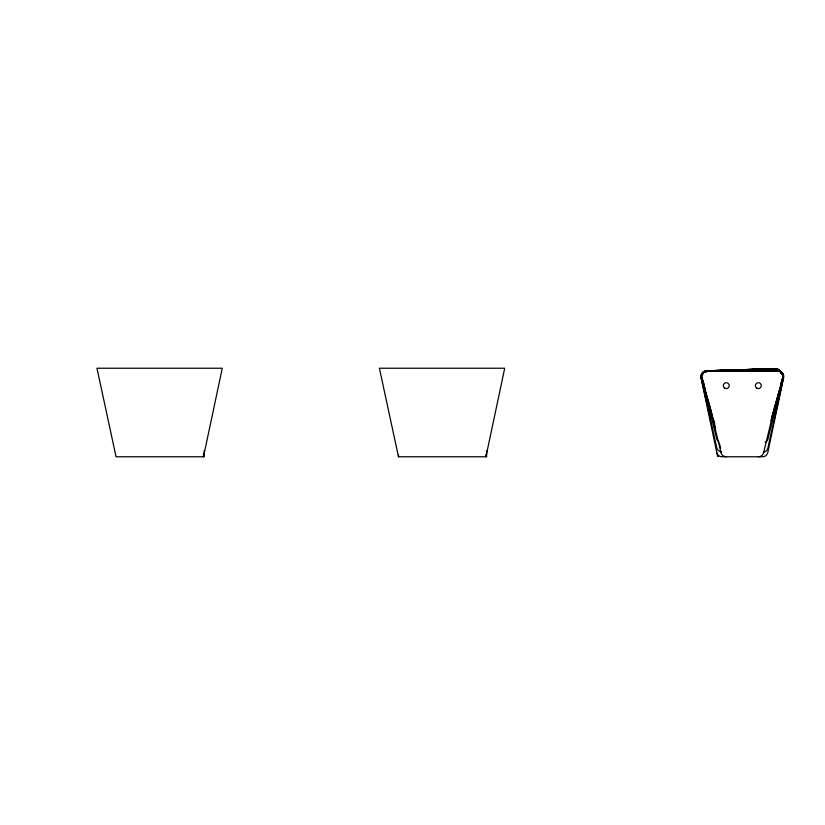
<?xml version="1.0" encoding="UTF-8"?>
<svg xmlns="http://www.w3.org/2000/svg" width="825" height="825" viewBox="0 0 825 825"><rect width="100%" height="100%" fill="white"/><g stroke="black" fill="none" stroke-linecap="round" stroke-linejoin="round"><path stroke-width="1.24" d="M718.379 456.462L717.626 456.472L700.982 377.499A5.352 5.352 0 0 1 706.221 371.033L777.841 371.033A5.352 5.352 0 0 1 782.915 377.912L774.242 408.179M783.637 377.499L767.817 452.523A5.352 5.352 0 0 1 762.578 456.772L722.04 456.772A5.352 5.352 0 0 1 716.791 452.523M783.554 377.541L767.869 448.099A5.352 5.352 0 0 1 763.445 452.224M771.891 416.862L773.056 412.521M773.355 411.438L773.943 409.262M770.859 420.853L771.488 418.636M771.798 417.522L772.427 415.305M772.747 414.202L783.069 377.603A5.352 5.352 0 0 0 779.109 370.93M782.987 377.891L772.747 415.099L763.62 452.605A5.352 5.352 0 0 1 758.392 456.772M780.398 385.409L781.275 382.594M781.574 381.655L782.76 377.912A5.352 5.352 0 0 0 777.635 370.93L706.489 371.023A5.352 5.352 0 0 0 701.302 377.695L716.678 438.591A5.352 5.352 0 0 0 718.936 441.757M780.955 383.326L782.781 377.551A5.352 5.352 0 0 0 778.253 370.611M780.687 372.549A5.352 5.352 0 0 0 775.366 368.662L709.139 370.734A5.352 5.352 0 0 0 706.118 371.755A5.352 5.352 0 0 1 709.139 370.734L758.835 369.208M780.976 373.364A5.352 5.352 0 0 0 775.521 368.806L708.953 370.765A5.352 5.352 0 0 0 705.994 371.755M759.877 369.177L775.417 368.703A5.352 5.352 0 0 1 780.718 372.58M729.816 370.105L775.407 368.692M746.419 369.672L758.907 369.311M763.063 369.188L775.552 368.827M738.055 370.002L759.01 369.445M768.436 369.198L775.768 369.002M725.35 370.425L731.682 370.27M742.242 370.023L758.082 369.652M750.771 370.002L758.237 369.847M720.72 370.683L732.559 370.487M707.675 370.93L732.476 370.611M720.637 370.765L776.789 370.023A5.352 5.352 0 0 1 782.09 374.199M707.489 370.93A5.352 5.352 0 0 0 702.333 375.107A5.352 5.352 0 0 1 707.448 370.961L732.404 370.734M724.845 370.796L777.047 370.301A5.352 5.352 0 0 1 782.213 374.065M777.48 370.776L707.087 371.013A5.352 5.352 0 0 0 702.023 378.087L704.22 384.615M485.935 454.668L485.935 456.772L504.714 368.228L379.397 368.228L398.496 456.772L486.657 456.772L486.657 450.594M702.477 379.892L701.869 377.994L704.199 385.533M702.787 380.83L703.395 382.728M704.498 386.471L705.076 388.358M701.632 377.891L711.872 415.099L720.998 452.605A5.352 5.352 0 0 0 726.217 456.772M710.655 409.664L701.559 377.84A5.352 5.352 0 0 1 706.695 371.013M710.964 410.757L711.593 412.954M711.903 414.057L712.532 416.243M713.78 420.637L714.718 423.926M711.552 412.686L701.693 377.922A5.352 5.352 0 0 1 706.819 371.033M711.851 413.779L712.429 415.965M712.717 417.048L714.728 424.7M715.007 425.793L715.574 427.979M719.41 443.324L720.472 447.707A5.352 5.352 0 0 0 720.586 448.119M701.075 377.561L716.77 447.697A5.352 5.352 0 0 0 721.524 451.863M398.496 454.668L398.496 456.772M204.218 450.594L204.218 456.772L116.057 456.772L96.958 368.228L222.276 368.228L203.497 456.772L203.497 453.626M779.264 371.106A5.352 5.352 0 0 1 783.626 377.551M765.249 442.375A5.352 5.352 0 0 0 767.951 438.952L783.327 377.603A5.352 5.352 0 0 0 779.316 371.075M778.295 370.404A5.352 5.352 0 0 1 782.543 377.18A5.352 5.352 0 0 0 777.274 370.559L707.252 370.992A5.352 5.352 0 0 0 702.096 375.024M702.25 378.19A5.352 5.352 0 0 1 702.075 377.582M778.315 370.198A5.352 5.352 0 0 1 782.296 374.148M702.488 378.025A5.352 5.352 0 0 1 702.322 377.407A5.352 5.352 0 0 0 702.518 378.293M777.676 369.847A5.352 5.352 0 0 1 782.018 373.972M704.189 372.384A5.352 5.352 0 0 1 707.829 370.899M777.686 369.631A5.352 5.352 0 0 1 781.78 374.148M704.54 372.426A5.352 5.352 0 0 1 708.211 370.858L776.232 369.466A5.352 5.352 0 0 1 781.523 373.478M781.285 373.292A5.352 5.352 0 0 0 775.954 369.208L708.448 370.827A5.352 5.352 0 0 0 704.777 372.436M781.151 373.488A5.352 5.352 0 0 0 775.717 368.981L708.727 370.786A5.352 5.352 0 0 0 706.107 371.57M781.852 374.003A5.352 5.352 0 0 0 776.511 369.744L707.933 370.899A5.352 5.352 0 0 0 704.303 372.405M756.865 388.214A2.96 2.96 0 0 0 761.31 385.646A2.96 2.96 0 0 0 756.865 383.089A2.96 2.96 0 0 0 756.865 388.214M724.783 388.214A2.96 2.96 0 0 0 729.228 385.646A2.96 2.96 0 0 0 724.783 383.089A2.96 2.96 0 0 0 724.783 388.214"/></g></svg>
